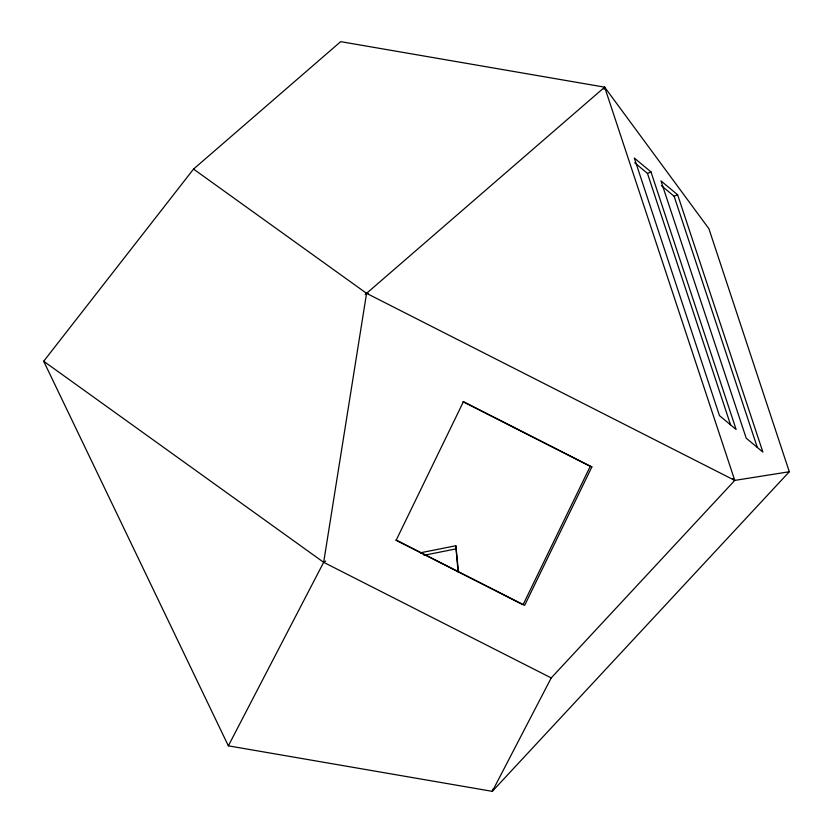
<?xml version="1.0" encoding="UTF-8"?>
<svg xmlns="http://www.w3.org/2000/svg" width="833" height="833" viewBox="0 0 833 833"><rect width="100%" height="100%" fill="white"/><g stroke="black" fill="none" stroke-linecap="round" stroke-linejoin="round"><path stroke-width="1.25" d="M458.088 572.156L455.818 545.75L420.249 552.841M228.346 745.837L323.662 562.317L366.572 293.341L604.654 87.163L708.893 228.711L789.309 471.749L492.313 791.35L228.346 745.837L43.691 361.251L193.537 169.078L340.687 41.65L604.654 87.163L734.768 480.402L551.217 677.927L492.313 791.35L492.938 789.132M604.029 89.381L604.654 87.163M523.041 604.779L590.233 466.355L591.867 466.907L524.675 605.331L396.237 540.076L463.44 401.662L591.867 466.907M365.177 294.518L366.572 293.341L368.332 293.497M43.691 361.251L323.662 562.317L325.641 561.036M634.715 162.768L647.46 173.399L650.99 171.931L736.122 429.495L719.452 415.605L634.319 158.041L650.99 171.931M661.36 185.613L674.105 196.234L677.635 194.766L762.882 452.08L746.212 438.189L660.965 180.876L677.635 194.766M423.945 555.278L455.703 548.957M193.537 169.078L366.572 293.341L734.768 480.402L789.309 471.749M462.961 401.693L590.233 466.355M395.769 540.117L521.885 604.185M323.662 562.317L551.217 677.927M732.842 478.683L734.768 480.402M674.105 196.234L757.312 447.394M647.46 173.399L730.551 424.799M455.818 545.75L458.462 571.532"/></g></svg>
